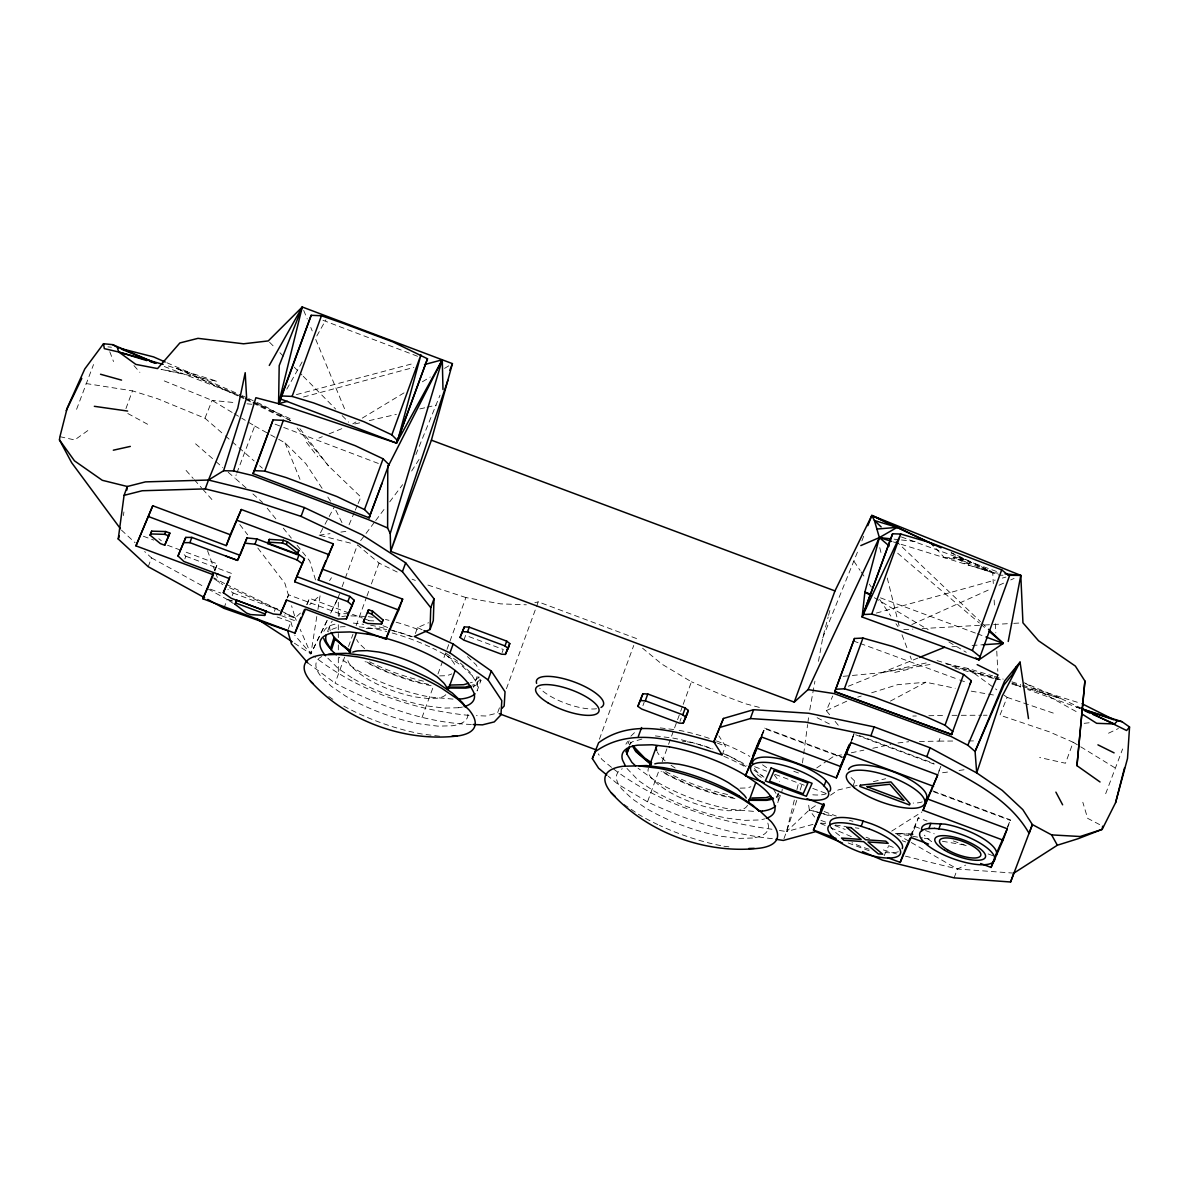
<?xml version="1.0" encoding="UTF-8"?>
<svg xmlns="http://www.w3.org/2000/svg" width="1189" height="1189" viewBox="0 0 1189 1189"><rect width="100%" height="100%" fill="white"/><g stroke="black" fill="none" stroke-linecap="round" stroke-linejoin="round"><path stroke-width="0.75" stroke-dasharray="5 3.75" d="M630.779 743.184L630.794 742.085L629.665 745.25M777.457 795.857L777.443 793.762M123.433 515.58L123.909 511.954M802.471 762.922L803.452 755.624M803.69 753.796L807.613 724.577M807.866 722.749L808.594 717.264M316.794 616.541L310.864 653.905L293.817 642.818M317.924 609.422L320.168 595.184L309.645 604.725M809.739 710.011L814.926 681.178M818.493 661.352L822.699 637.928L828.153 617.032M794.326 800.078L786.538 831.587L783.298 840.445M796.927 789.57L798.651 782.57M828.599 615.293L829.967 610.076M477.116 676.422L473.519 687.376M472.969 686.484A77.404 25.028 20.1 0 0 481.01 680.197L477.071 690.958A77.404 25.028 20.1 0 0 477.175 683.957L479.078 677.24M796.749 800.42L786.538 831.587L779.256 830.427M800.152 790.031L803.571 779.627M969.897 561.371L968.574 565.161L991.894 571.671L951.066 552.558M780.385 795.515L777.576 803.214A77.404 25.028 20.1 0 0 777.68 796.199L778.765 793.093M76.586 409.313L93.53 364.547M125.945 408.615L132.455 390.854L157.171 398.568L204.954 418.216L224.008 434.713M148.224 566.722L151.479 557.864L144.657 551.562M184.86 558.86L185.826 556.229L182.289 552.944M246.019 487.891L234.976 478.156L236.239 474.723M236.864 472.999L254.728 426.004L246.836 421.263M215.15 570.126L217.438 563.898L182.987 551.027M223.933 608.307L227.173 599.449L206.232 587.946M232.197 595.644L233.163 593.029L227.887 589.298M274.362 611.399L275.328 608.768L282.179 609.422M287.634 597.443L288.585 594.827L339.905 613.792L348.288 613.643M288.199 629.234L290.889 621.847L277.111 617.002M307.178 604.502L309.452 598.275L362.482 618.072M339.578 593.727L338.3 597.22L338.3 617.403M342.12 586.757L344.676 579.786M345.315 578.032L357.443 544.904L379.038 563.081L400.515 573.692M327.555 631.612L330.364 623.913M338.954 616.422L339.905 613.792M471.334 724.458C423.388 722.763 377.285 704.988 335.09 683.14L344.691 656.908M348.511 646.474L352.955 634.317M356.135 625.622L366.316 597.829M366.955 596.09L368.858 590.888M371.399 583.933L379.038 563.081M415.377 633.544L417.532 627.629L428.575 622.739M421.991 717.606L433.495 686.157M437.953 674L465.939 597.562L500.51 603.863L526.37 604.8M463.888 640.143L465.627 635.372L463.368 633.796M502.085 652.612L503.259 649.432L465.627 635.372M499.439 707.827L497.522 713.028L485.662 716.001L476.432 715.659M506.425 688.713L538.231 601.842L636.293 638.478L638.092 641.257M599.405 739.246L633.752 645.419M628.06 743.868L629.189 740.792M642.937 705.642L644.185 702.238M772.36 838.706C728.872 833.905 686.915 820.633 647.5 801.847L658.379 772.137M662.199 761.718L667.921 746.083M668.56 744.344L680.004 713.073M680.643 711.334L682.545 706.117M683.185 704.378L691.448 681.802L661.872 664.131L642.58 648.213M679.945 721.396L681.193 717.993M722.184 754.985L725.439 746.112L718.914 735.946M761.956 735.441L764.646 728.069L843.581 757.542M762.312 735.248L764.72 728.664L841.857 757.467M850.848 742.471L854.088 733.613L851.294 739.989M851.666 740.777L854.074 734.193L935.609 764.661M852.87 786.375L854.787 781.128M884.14 855.708L888.391 846.405M919.379 741.505L938.953 741.119L940.841 735.961M911.101 837.561L918.339 817.794L927.034 821.034M937.69 774.901L940.811 766.593L937.883 773.296M954.128 877.868L957.368 869.01L965.557 865.131M1007.232 828.748L1010.487 819.89L930.526 790.031M1004.17 695.223L1007.128 697.378L999.964 715.183L1049.07 731.74L1073.177 742.263L1065.493 763.249L1039.632 757.512M1105.681 793.717L1122.624 748.966M1007.469 826.801L1010.487 819.89M822.699 637.928L858.562 549.377M861.876 540.906L863.868 535.808M415.897 454.555L440.019 395.194M204.954 418.216L212.118 400.396L235.987 402.729M349.061 524.795L354.619 511.731M355.303 510.111L357.399 505.206M358.082 503.571L360.862 497.047L328.521 465.895L296.135 426.762M214.629 570.289L217.438 563.898M287.158 598.067L288.585 594.827M306.643 604.666L309.452 598.275M761.123 736.095L764.646 728.069M761.911 735.07L764.72 728.664M829.61 714.663L826.31 710.636L832.731 696.011M851.265 740.569L854.074 734.193M910.343 836.001L918.339 817.794M911.473 834.931L915.099 826.652L923.794 829.892M327.049 620.554L310.864 653.905L294.694 635.089M337.572 598.87L330.289 613.881L337.676 598.899M327.124 620.569L310.864 653.905L300.178 629.323M350.487 543.135L319.187 535.199L324.211 525.806M325.043 524.245L334.258 507.034M286.787 389.175L303.165 360.148M316.824 335.952L325.92 319.826M411.662 471.007L419.554 458.672M329.561 580.648L331.434 577.75M360.668 540.609L364.978 534.872M366.049 533.43L374.654 521.956M375.724 520.529L385.399 507.614M389.695 501.877L402.61 484.666M478.929 676.734L473.683 681.862L470.324 682.798M480.415 679.201L475.184 684.299L471.855 685.25M630.869 736.169L636.1 731.086M629.546 744.388L632.147 741.847L642.149 739.023M776.209 796.749L778.825 794.207M300.445 613.078L295.184 617.849L284.439 614.936M87.823 430.581L74.699 439.945L59.926 436.675M815.386 805.711L809.323 809.902L786.538 831.587L813.796 824.155M830.546 795.218L838.126 789.972L850.462 787.059M816.769 767.916L827.321 760.692M828.837 759.667L833.355 756.561L842.332 754.673M891.705 831.126L922.04 811.879M352.791 423.849L355.957 421.946M362.288 418.112L404.988 392.296M422.377 381.788L430.284 377.002M444.523 368.397L449.264 365.528M890.442 701.064L925.83 682.233L955.228 688.268M1108.52 733.212L1118.388 728.515M826.31 710.636L847.564 700.811M911.829 624.552L990.63 589.016M999.013 585.226L1004.036 582.967M1010.739 579.935L1014.098 578.419M318.905 438.072L322.293 436.675M329.1 433.881L342.714 428.293M848.351 686.231L917.789 658.112M857.774 697.126L861.237 696.041M871.656 692.786L897.665 684.656L925.83 682.233M876.338 613.078L995.223 580.054M1002.327 578.092L1005.879 577.096M303.492 397.007L413.817 367.431M296.433 394.599L414.485 363.195M534.842 602.689L538.231 601.842M852.231 786.642L857.507 785.379M873.365 781.634L885.701 778.721M894.767 672.439L911.948 668.456M354.827 423.968L360.252 422.719M369.274 420.624L396.368 414.367M419.851 408.927L425.276 407.678M427.074 407.247L436.11 405.167M852.379 675.456L881.941 672.617L928.133 662.526M851.309 752.786L863.868 750.14M872.845 748.253L890.799 744.477M897.977 742.962L908.693 741.728M881.941 672.617L931.745 664.19M319.187 535.199L330.022 533.653M340.857 532.092L346.281 531.32M942.565 772.746L949.907 771.735M959.077 770.457L964.576 769.699M935.877 548.456L944.408 557.686L961.188 560.078L965.973 559.543L953.236 557.7L991.894 571.671M1084.16 723.328L1091.249 722.54M843.135 676.333L850.536 675.634M951.943 646.771L955.614 646.534M972.112 645.464L983.11 644.735M903.759 629.635L912.929 629.1M922.099 628.58L982.604 625.132M984.433 625.028L991.775 624.611M993.603 624.507L1011.943 623.452M1013.771 623.348L1021.113 622.932M350.874 615.872L366.569 616.482M345.167 626.677L341.644 626.766A77.404 25.028 20.1 0 0 328.417 631.879M366.197 628.372L375.456 628.134L386.782 629.516M439.618 675.887L445.176 675.738A50.889 16.453 20.1 0 0 451.746 673.881M453.039 699.102L430.522 697.126A81.818 26.455 20.1 0 1 355.214 668.991L338.776 657.116M458.612 707.737L444.508 708.094L427.282 705.984A81.818 26.455 20.1 0 1 351.959 677.849M740.123 788.144L745.681 787.995A50.889 16.453 20.1 0 0 750.898 786.746M753.544 811.359L731.027 809.382A81.818 26.455 20.1 0 1 655.719 781.247L638.047 768.213M752.503 838.037L738.414 838.408L721.188 836.283A81.818 26.455 20.1 0 1 645.865 808.148L631.894 798.607L622.04 789.303A77.448 25.043 20.1 0 1 622.293 768.748M912.795 716.046L916.347 715.986M928.802 715.733L944.824 715.421M938.953 741.119L953.697 741.029M968.455 740.94L975.827 740.896M952.062 715.332L959.434 715.317M961.277 715.302L981.534 715.243M983.377 715.243L987.063 715.228M944.408 557.686L962.064 557.7M1002.996 575.223L999.429 575.194L977.358 567.614M469.046 715.392C413.668 709.967 357.636 690.943 313.762 656.046M368.828 620.703L373.955 620.911M897.056 833.474L913.925 834.262L895.897 833.4M905.453 856.154L957.368 869.01L1013.845 873.142M247.015 403.799L254.357 404.513M256.2 404.691L263.542 405.404L290.74 420.609M998.002 573.143L992.741 572.622L900.459 544.101M107.931 346.861L111.469 347.233M894.128 539.182L899.657 539.776M901.5 539.984L918.101 541.783M368.293 616.69L375.189 617.537M353.296 623.066L363.7 624.344M359.182 626.826L372.974 628.52A81.818 26.455 20.1 0 1 386.841 631.552M660.192 727.891L667.074 728.738M668.798 728.946L677.418 730.001M655.392 735.917L672.706 738.042A82.249 26.589 20.1 0 1 711.943 749.025M682.441 741.178L685.667 741.564M439.707 736.214L422.08 734.044A92.073 29.77 20.1 0 1 341.852 705.018M723.938 846.226L731.057 847.088M820.722 823.026L826.192 823.784M835.287 825.047L846.211 826.563M855.307 827.826L858.948 828.332M86.009 383.527L132.455 390.854M771.958 829.253C715.481 821.644 658.528 803.422 612.9 768.495M895.362 833.385L922.515 837.933M924.314 838.245L931.567 839.449M942.416 841.277L964.13 844.918M971.25 691.151L996.367 695.506M178.974 372.856L161.005 369.333L217.453 381.416L164.914 364.904M946.429 664.057L967.207 668.263L992.666 675.857M896.506 853.94L880.752 849.139M954.96 667.98L997.764 679.618M818.062 812.191L809.323 809.902L808.357 802.798M819.801 812.637L832.032 815.832M849.496 820.395L852.989 821.317M951.988 666.182L1001.51 679.736M759.325 707.396L745.622 703.799L722.674 695.208L691.448 681.802M233.371 603.492L227.173 599.449L232.539 600.906M821.673 813.499L809.323 809.902L814.643 817.051M823.427 814.019L830.487 816.07M937.021 660.594L1001.465 680.093M1020.682 686.514L1011.869 683.853L1020.667 687.019M1027.742 688.639L1061.257 698.716L1081.217 708.183M893.429 541.931L898.706 543.566M994.42 676.407L1003.174 679.127M1011.928 681.862L1020.697 684.596M1022.436 685.146L1080.251 703.175M1012.062 683.095L1020.846 685.875M1022.599 686.439L1061.257 698.716L1024.279 682.798M1080.058 708.302L1027.653 689.546M465.939 597.562L426.836 584.706M1079.998 708.332L1076.565 707.173L1079.865 708.644M1007.128 697.378L1056.189 714.084M227.173 599.449L232.345 601.262M901.321 536.952L998.953 572.325M853.375 640.96L858.458 642.833M860.167 643.457L958.022 679.335M959.761 679.974L966.702 682.516M880.469 597.844L975.604 633.143M977.328 633.782L984.254 636.353M859.305 735.56L933.989 763.442M412.078 579.192L415.347 580.425M933.796 791.815L1010.293 820.38M793.791 771.26L798.919 773.177M717.353 743.095L725.439 746.112M143.379 536.239L153.723 540.088M167.5 545.246L181.263 550.388M364.191 618.711L371.027 621.267M383.007 625.741L388.134 627.658M754.643 766.712L766.608 771.185M775.154 774.381L804.225 785.23M812.771 788.426L826.444 793.539M925.532 830.546L934.227 833.786M953.355 840.935L968.99 846.776M988.118 853.925L993.335 855.872M185.826 556.229L231.409 573.395M824.17 811.522L836.313 816.055M902.228 840.682L905.706 841.975M233.163 593.029L275.328 608.768M210.379 589.164L220.797 593.058M281.57 615.753L297.191 621.594M820.915 820.38L827.856 822.966M834.797 825.567L845.216 829.461M866.023 837.234L869.501 838.527M888.584 845.661L895.525 848.247M848.158 842.956L872.444 852.023M322.947 320.272L418.335 356.566M275.045 424.146L281.986 426.792M283.71 427.446L379.098 463.74M164.26 366.48L243.775 397.453M961.188 560.078L969.243 563.274L962.54 563.289L959.835 556.883M164.275 380.926L212.118 400.396L232.628 412.732M820.573 823.487L828.941 827.039M830.606 827.752L852.335 837.026M237.131 394.51L175.541 367.862L237.755 395.848M166.891 362.734L240.401 394.852M239.435 396.606L244.473 398.865M242.051 395.61L247.015 397.869M248.664 398.627L255.278 401.629M256.928 402.387L263.542 405.404M245.424 398.211L252.023 401.243M253.673 402.001L293.311 420.133M417.532 627.629L422.392 629.858M213.812 578.612L222.744 584.587M229.492 587.678L295.184 617.849L297.324 622.768M224.587 583.576L213.782 577.78M226.192 584.319L295.184 617.849L291.587 605.766M951.319 553.048L992.741 572.622L993.305 583.591M240.46 395.952L243.715 397.542M245.335 398.345L251.815 401.54M253.435 402.343L284.245 417.517M285.865 418.32L290.725 420.713M246.153 399.623L251.132 402.09M252.796 402.908L282.7 417.651M817.111 717.71L831.557 725.067M1099.647 824.601L1087.638 818.329L1082.822 802.263M1025.854 683.645L1079.404 713.355M127.832 413.519L147.733 424.339M151.479 557.864L204.627 587.069M254.728 426.004L269.086 434M270.691 434.892L277.082 438.444M278.672 439.321L285.063 442.873L305.781 463.561L322.813 489.437M896.952 834.306L909.674 841.619M911.264 842.525L957.368 869.01M874.405 597.71L928.252 629.724M948.852 641.956L966.271 652.315M647.5 801.847L617.923 784.19L608.278 776.224M234.203 413.683L245.261 420.312M1073.177 742.263L1079.226 745.919M1080.742 746.826L1115.119 767.945M762.521 764.809L766.712 767.678M754.034 770.16L762.461 775.912M745.949 766.519L736.779 760.247A53.758 17.374 20.1 0 0 725.513 754.257M757.185 774.634L762.773 778.438M671.027 765.226L675.62 768.362M446.336 653.474L458.984 662.11M623.928 804.403L636.918 813.261M351.959 677.849L337.988 668.307L326.024 656.358M328.759 696.531L335.893 701.406M967.207 668.263L996.783 689.828M307.624 662.763L335.09 683.14M158.821 538.706L161.377 540.802M611.518 767.366L601.872 759.399L598.275 753.841M897.68 553.212L979.335 622.977M980.747 624.18L986.38 628.981M225.36 435.887L230.8 440.599M232.167 441.773L237.607 446.499M238.974 447.673L254.074 460.901M195.576 443.824L214.6 460.396M215.952 461.585L222.744 467.5M228.184 472.241L234.976 478.156M259.603 465.761L262.368 468.184M252.93 493.955L262.591 502.471M121.486 530.131L135.115 542.734M774.098 774.663L779.419 781.768M665.141 760.871L659.969 755.981A50.889 16.453 20.1 0 1 657.16 751.73M467.44 656.596L476.046 664.74L479.018 669.704M460.381 663.076L470.279 672.439L477.161 683.957M472.107 675.501L462.268 666.197L448.298 656.655A81.818 26.455 20.1 0 0 432.796 648.317M445.444 654.262L451.909 660.385A50.889 16.453 20.1 0 1 455.238 665.944M364.637 648.614L359.464 643.725A50.889 16.453 20.1 0 1 356.655 639.474M895.897 540.995L980.464 621.654M981.802 622.932L987.167 628.06M851.086 777.561L856.154 782.436M269.561 342.239L274.748 347.47M279.935 352.717L283.814 356.655M294.188 367.133L301.961 374.996M303.269 376.319L335.67 409.075M342.15 415.63L348.63 422.184M186.079 470.428L193.227 478.483M194.431 479.836L201.58 487.876M202.769 489.229L212.296 499.96M133.956 365.573L139.886 372.335M835.109 721.381L839.493 726.761M267.198 508.179L276.398 519.593M283.294 528.154L291.35 538.141M297.101 545.275L309.749 560.97L316.006 581.495M306.48 442.278L317.775 456.903M299.91 428.709L328.521 465.895M239.792 524.542L247.684 534.827M257.835 548.055L284.899 583.309L289.016 597.131M853.94 561.238L860.093 570.393M861.118 571.909L865.22 578.003M869.322 584.111L871.374 587.158M879.578 599.345L890.858 616.125M895.986 623.749L898.037 626.796M327.822 497.047L330.824 501.609M773.415 789.11L777.665 796.199M626.96 768.436L638.493 780.564L652.464 790.105A81.818 26.455 20.1 0 0 727.787 818.24L745.013 820.351L759.117 819.979A77.404 25.028 20.1 0 0 764.661 818.879M335.863 510.274L342.269 523.219M303.7 310.418L307.238 318.949M310.79 327.48L312.202 330.899M315.754 339.445L345.538 411.156M285.063 442.873L299.985 479.316M901.975 634.763L907.608 649.536M910.12 656.105L911.369 659.39M109.789 351.751L113.52 361.545M207.481 550.581L215.001 571.077M215.625 572.786L219.385 583.041M290.889 621.847L293.267 630.125M879.756 547.639L881.525 554.787M887.276 578.017L897.442 619.112M897.888 620.911L899.657 628.06M994.153 600.029L994.524 607.326M995.371 623.764L995.832 632.905M996.768 651.171L997.809 671.265M338.3 624.745L338.315 637.586M338.315 644.914L338.315 650.428M338.315 657.77L338.33 674.282M898.349 851.71A38.509 12.455 20.1 0 1 884.988 852.498M869.1 849.214A38.509 12.455 20.1 0 1 852.008 842.689M839.583 835.54A38.509 12.455 20.1 0 1 830.056 825.092M826.4 793.717A41.347 13.361 20.1 0 1 809.962 794.475M763.947 777.145A41.347 13.361 20.1 0 1 754.376 768.421M931.686 841.693A39.727 12.841 20.1 0 1 924.329 835.154M723.343 753.618A82.249 26.589 20.1 0 1 746.974 765.463M733.137 797.522A81.952 26.5 20.1 0 1 662.273 771.349M727.579 794.505A82.309 26.619 20.1 0 1 664.621 770.992M462.417 707.054A77.404 25.028 20.1 0 1 458.597 707.723M779.538 795.248A77.404 25.028 20.1 0 1 776.298 797.537M782.213 789.154A77.404 25.028 20.1 0 1 781.515 792.439M734.965 798.607A81.818 26.455 20.1 0 1 661.084 771.319M323.839 631.404A77.865 25.177 20.1 0 1 335.298 624.106M922.248 801.876A41.57 13.436 20.1 0 1 913.211 803.065M625.919 744.24A77.805 25.162 20.1 0 1 627.911 741.416M679.097 730.314A81.818 26.455 20.1 0 1 709.863 738.577M716.447 740.94A81.818 26.455 20.1 0 1 749.843 756.442M687.287 741.773A53.758 17.374 20.1 0 1 712.939 748.951M330.274 630.928A77.404 25.028 20.1 0 1 332.355 621.104M341.778 616.675A77.404 25.028 20.1 0 1 345.598 616.006M723.863 756.263A81.818 26.455 20.1 0 1 745.889 767.202M428.709 684.388A81.952 26.5 20.1 0 1 365.826 661.441M431.102 685.711A81.818 26.455 20.1 0 1 365.068 661.619M423.492 681.178A82.309 26.619 20.1 0 1 368.649 661.396M392.088 630.601A53.758 17.374 20.1 0 1 412.434 636.695M321.788 656.506A77.448 25.043 20.1 0 0 321.535 677.046L331.389 686.365L345.345 695.907A81.818 26.455 20.1 0 0 420.668 724.027L437.909 726.152L451.998 725.78A77.448 25.043 20.1 0 0 467.782 712.761M347.901 660.668A50.889 16.453 20.1 0 0 351.216 666.226L357.696 672.335L366.866 678.607A53.758 17.374 20.1 0 0 416.358 697.096L427.683 698.478L436.943 698.24A50.889 16.453 20.1 0 0 446.93 693.038M767.826 823.115A77.448 25.043 20.1 0 1 752.503 838.037M747.45 805.295A50.889 16.453 20.1 0 1 737.448 810.497L728.188 810.735L716.863 809.352A53.758 17.374 20.1 0 1 667.386 790.863L658.201 784.591L651.735 778.483A50.889 16.453 20.1 0 1 648.481 768.317M720.697 845.602A92.965 30.052 20.1 0 1 659.434 825.359M657.829 824.616A92.965 30.052 20.1 0 1 638.359 814.257M596.566 708.748A35.596 11.504 20.1 0 1 539.717 688.193M392.162 632.964A81.818 26.455 20.1 0 1 431.146 647.529M385.474 619.499A81.818 26.455 20.1 0 1 388.996 620.331M396.1 622.204A81.818 26.455 20.1 0 1 420.832 630.571M370.626 625.206A82.249 26.589 20.1 0 1 386.351 628.699M389.918 629.68A82.249 26.589 20.1 0 1 413.133 637.438"/><path stroke-width="1.5" d="M794.252 702.119L834.96 590.918L871.805 515.476L874.42 520.514L897.175 527.351L879.37 537.591L808.059 689.59L794.252 702.119L390.691 551.369L390.23 533.519L387.614 527.99L387.777 467.039L388.862 464.572L383.081 458.805L355.303 445.726L304.696 426.821L283.339 420.356L273.069 419.895L253.004 473.579L369.199 517.795L370.284 515.327L364.503 509.561L336.725 496.482L286.118 477.577L264.761 471.112L254.491 470.651L253.004 473.579M635.58 765.879L631.894 762.387L626.841 753.945L626.915 748.49M424.488 364.562L442.293 359.791L396.532 443.096L278.583 403.68L279.192 365.618L302.274 307L452.429 363.626L431.399 440.183L390.691 551.369L447.822 380.391M473.192 724.517L482.422 724.859L494.282 721.901L500.941 714.871L501.803 700.648L488.07 679.9L449.947 652.85L414.292 636.487L430.061 629.486L430.76 607.683L434.015 598.825L405.657 562.843L362.273 534.916L304.31 507.54L256.661 491.904L208.491 480.029L145.444 481.887L127.312 486.494L102.299 480.297L74.476 460.842L59.45 439.871L59.926 436.675L67.208 408.005L84.791 368.947L103.502 343.74L112.658 344.647L155.685 363.091M434.015 598.825L433.301 620.628L430.061 629.486M1081.812 708.852L1122.015 721.693L1129.55 727.014L1127.514 758.463L1115.594 802.634L1102.173 829.372L1078.185 838.676L1057.348 845.23L1013.845 873.142L1010.591 882L954.128 877.868L882.52 860.137L862.471 851.592M1100.033 781.976L1076.952 765.671L1084.918 681.029L1075.361 666.078L1038.517 640.752L1022.941 622.828L1020.801 575.402L871.805 515.476L867.836 525.642M1076.952 765.671L1084.918 681.029M204.597 597.695L148.224 566.722L118.231 539.003L124.072 495.352L127.312 486.494L126.837 490.121M1102.649 826.177L1102.173 829.372L1080.162 836.506L1051.611 834.901L1032.364 824.557L1022.808 809.62L1002.223 790.358L976.704 772.909L930.066 747.777L874.153 726.895L808.743 713.251L753.603 709.699L723.447 718.453L713.801 741.891L722.184 754.985C681.847 742.456 633.782 724.339 595.392 751.582L592.345 758.523L598.632 768.272L606.895 775.094M1008.227 641.451L1020.801 575.402L1005.017 573.841M923.08 810.274L927.286 798.889L1007.232 828.748L1003.055 840.147L923.08 810.274L937.69 774.901L850.848 742.471L840.341 766.415L761.406 736.927L749.516 764.795M124.072 495.352L142.204 490.745L205.236 488.887L208.491 480.029L223.606 470.74L233.52 470.933L255.888 397.706L278.583 403.68L302.274 307L268.268 340.916L243.567 343.799L197.998 338.345L179.866 342.952L157.557 368.575L135.843 364.399L118.87 352.048L104.32 348.63L103.502 343.74M1115.594 802.634L1124.512 767.916M390.23 533.519L442.293 359.791L442.977 389.516M223.606 470.74L246.599 397.735L245.202 372.692L237.77 408.243L208.491 480.029M336.309 654.797L331.389 650.145L334.971 638.775L349.952 651.468M629.115 746.841L626.856 753.172L625.83 751.285M626.841 753.945L629.1 747.613M281.838 395.952L311.176 315.293L321.446 315.754L342.432 323.066L393.039 341.971L427.49 358.781L396.532 443.096L280.336 398.88L281.838 395.952L292.108 396.413L313.465 402.878L364.072 421.783L391.85 434.862L397.631 440.629L420.936 354.783L391.85 434.862M292.108 396.413L321.446 315.754M975.768 657.963L978.933 659.836L1009.416 576.115L1001.703 569.858L930.497 542.734L900.801 534.039L892.597 533.787L862.129 617.017L978.933 659.836L1003.278 643.412L988.505 629.338M871.715 614.119L900.801 534.039L863.214 614.55L871.715 614.119L901.53 622.546L952.136 641.451L972.364 650.517L980.078 656.774L978.933 659.836M972.364 650.517L1001.703 569.858M118.231 539.003L119.316 536.046M398.657 610.016L385.845 639.206L305.469 609.169L294.931 633.157L202.918 598.78L213.44 574.792L135.947 545.855L152.757 505.756L230.25 534.708L241.308 509.501L333.336 543.878L318.28 579.979L398.657 610.016L402.655 599.107L322.264 569.085L318.28 579.979M135.947 545.855L152.757 505.756M150.111 535.199L151.687 531.156L165.732 531.542L169.864 533.088L164.736 545.231L160.352 543.596L150.111 535.199L151.687 531.156M150.661 533.95L164.706 534.337L165.732 531.542M164.736 545.231L169.864 533.088M218.464 574.391L183.909 561.49L178.008 555.991L185.781 537.398L191.83 537.398L240.089 555.337L246.985 537.918L256.883 538.974L299.048 554.728L304.458 558.667L294.694 581.778L347.887 601.649L352.226 605.543L346.371 618.889L337.988 619.038L286.668 600.073L280.262 614.668L273.396 614.029L231.246 598.275L223.324 592.687L230.027 576.516M178.008 555.991L185.781 537.398M183.864 542.645L189.913 542.645L191.83 537.398M202.918 598.78L213.217 573.484M148.759 516.665L226.252 545.617L230.25 534.708M287.485 401.302L278.583 403.68L311.176 315.293M254.491 470.651L273.069 419.895M226.252 545.617L241.308 509.501M264.761 471.112L283.339 420.356M189.913 542.645L237.488 560.405L246.985 537.918M245.053 543.165L254.966 544.22L256.883 538.974M235.11 604.309L236.7 600.207L266.232 611.235L264.597 615.426L250.522 614.579L246.569 613.093L235.11 604.309L236.7 600.207M267.703 543.566L269.338 539.39L283.413 540.237L287.366 541.708L298.84 550.492L297.235 554.594L267.703 543.566L268.313 542.184L282.387 543.031L286.341 544.503L297.815 553.286L297.235 554.594M282.387 543.031L283.413 540.237M286.341 544.503L287.366 541.708M430.76 607.683L402.417 571.701L359.033 543.774L301.07 516.398L304.31 507.54M302.541 563.913L297.131 559.974L299.048 554.728M280.262 614.668L286.46 599.687M294.694 581.778L296.135 577.839M294.931 633.157L298.365 623.809M364.503 509.561L383.081 458.805M369.199 517.795L388.862 464.572M396.532 443.096L427.49 358.781M347.887 601.649L349.804 596.402L296.611 576.531L304.458 558.667M346.371 618.889L348.288 613.643M352.226 605.543L354.159 600.282L349.804 596.402M349.239 652.612L356.21 633.574M381.491 624.047L383.066 619.989L372.677 611.265L368.545 609.719L367.535 612.513L371.667 614.059L382.041 622.783L381.491 624.047L367.802 623.497L363.418 621.862L364.443 619.068M371.667 614.059L372.677 611.265M402.417 571.701L405.657 562.843M385.845 639.206L389.843 628.297M449.947 652.85L453.202 643.992L424.027 630.601M460.054 637.467L464.349 626.9L469.239 627.138L506.722 641.139L509.784 643.591L508.03 648.362L505.384 654.396L501.505 654.203L463.888 640.143L460.054 637.467L464.349 626.9M462.61 631.671L467.5 631.909L469.239 627.138M448.208 689.575L455.179 670.537M488.07 679.9L491.31 671.042L453.202 643.992M508.03 648.362L504.968 645.909L506.722 641.139M505.384 654.396L509.784 643.591M592.345 758.523L598.632 742.724C634.123 716.729 677.581 732.439 715.733 742.501M637.869 706.37L642.907 693.752L647.797 694.004L685.28 708.005L688.342 710.457L685.845 717.264L683.199 723.298L679.32 723.105L641.688 709.045L637.869 706.37L642.907 693.752M640.41 700.574L645.3 700.811L647.797 694.004M638.359 736.392L641.599 727.534M649.744 764.869L656.714 745.815A50.889 16.453 20.1 0 0 656.655 750.422M685.845 717.264L682.783 714.812L685.28 708.005M683.199 723.298L685.072 718.186M713.801 741.891L723.447 718.453M720.192 727.311L750.363 718.557L753.603 709.699M764.319 782.719L745.518 775.704L760.499 738.28M745.518 775.704L761.718 736.898M748.713 801.832L755.684 782.793M834.782 691.716L854.46 638.493L862.946 638.062L892.761 646.489L943.367 665.394L963.595 674.46L971.309 680.717L951.601 734.534L834.782 691.716L854.46 638.493M892.597 533.787L862.129 617.017L864.893 592.063L879.37 537.591L874.42 520.514L881.138 526.905M835.882 689.248L844.368 688.803L862.946 638.062M824.081 786.003L825.998 780.757M836.016 838.408L813.454 829.996L823.605 803.601M757.497 748.416L836.343 777.874L849.184 744.775M836.343 777.874L851.056 742.426M750.363 718.557L805.503 722.109L870.898 735.753L874.153 726.895M861.193 826.34L863.125 821.094M1010.591 882L1032.364 824.557L1029.124 833.43C1007.202 795.055 963.684 777.175 926.826 756.65L930.066 747.777M951.601 734.534L952.731 731.473L945.017 725.216L963.595 674.46M888.064 857.864L900.207 862.397L903.625 853.048M928.921 828.57L930.838 823.323M938.864 828.882L940.796 823.635M980.657 863.526L991.076 867.435L995.074 856.526M381.966 483.388L369.051 517.572M970.179 683.794L971.309 680.717M449.814 370.269L452.429 363.626M1028.5 718.587L1020.043 662.124L1002.134 696.219L976.704 772.909L975.084 751.448L967.816 745.221L998.002 674.906L977.18 664.636M223.324 592.687L229.477 578.642L217.453 574.019M268.729 540.772L269.338 539.39M265.623 612.632L266.232 611.235M264.597 615.426L265.206 614.029L235.675 603.001M298.261 551.8L298.84 550.492M298.929 622.248L301.04 617.448M302.437 614.252L304.547 609.452M323.007 567.406L325.949 560.673M327.436 557.314L333.336 543.878M349.031 611.963L354.159 600.282M363.418 621.862L368.545 609.719M382.516 621.253L383.066 619.989M390.557 626.677L402.655 599.107M685.696 716.491L688.342 710.457M759.712 739.305L752.756 755.936M820.678 809.724L822.833 804.834M843.566 758.106L849.169 745.354M823.873 803.927L817.452 819.087M813.454 829.996L824.363 805.146L807.063 798.696M904.19 851.487L910.016 838.245M928.014 797.21L937.571 775.451M900.207 862.397L911.101 837.561L928.49 844.056M995.773 854.921L1007.053 829.253M991.076 867.435L1003.055 840.147M66.212 410.636L81.788 378.414M387.777 467.039L442.293 359.791M1016.432 666.524L1012.448 674.356L1003.977 684.968L975.084 751.448L1004.646 680.911L1020.043 662.124M239.45 556.586L237.518 560.346L225.955 556.11M269.279 365.424L302.274 307M278.583 403.68L281.317 398.85M1129.55 727.014L1126.592 730.507L1081.217 708.183M501.966 708.347L504.181 705.998L505.043 691.775L491.31 671.042M1081.604 713.742L1096.674 723.313L1114.479 723.967L1116.768 721.634M860.806 545.588L879.37 537.591L890.427 538.78M919.469 657.443L944.616 647.262M468.644 683.274L463.621 684.701L449.442 685.072M470.175 685.726L465.167 687.138L447.599 687.079M770.977 796.214L765.954 797.626L751.76 797.997M772.88 797.7L766.192 799.588L748.624 799.528M113.327 450.2L130.329 446.41M457.334 736.006C404.364 742.233 346.296 720.891 310.522 681.163A87.154 28.179 20.1 0 1 322.07 654.871L337.929 654.455L357.324 656.833A92.073 29.77 20.1 0 1 442.07 688.505L457.795 699.236L468.882 709.714A87.154 28.179 20.1 0 1 457.349 736.006L452.043 736.14M876.902 529.046L897.175 527.351M983.11 644.735L1003.278 643.412L989.189 631.389M458.33 698.969L461.852 698.879A77.404 25.028 20.1 0 0 475.08 693.767M758.835 811.21L762.357 811.121M748.847 848.485L754.198 848.351M1008.331 575.283L1020.801 575.402M367.386 634.064L350.056 631.939L335.893 632.31A77.865 25.177 20.1 0 0 325.578 655.793M448.253 688.045L465.791 688.104A77.404 25.028 20.1 0 0 471.349 686.989M669.466 746.9L652.137 744.775L637.973 745.146A77.805 25.162 20.1 0 0 622.575 760.143L625.28 765.627M638.969 765.865L658.543 768.257A92.965 30.052 20.1 0 1 744.121 800.227L759.994 811.076L771.185 821.658A88.001 28.462 20.1 0 1 759.533 848.203C706.043 854.49 647.411 832.954 611.295 792.84A88.001 28.462 20.1 0 1 622.947 766.281L646.4 765.567L663.625 767.678A81.818 26.455 20.1 0 1 738.949 795.813M748.758 800.301L766.296 800.36A77.404 25.028 20.1 0 0 773.474 798.74M94.332 406.311L127.654 411.067M808.059 689.59L834.098 693.588L950.903 736.407L967.816 745.221M776.001 839.285L783.298 840.445L815.669 831.631L842.406 843.031M1115.832 720.281L1122.015 721.693M233.52 470.933L252.306 475.451L368.501 519.667L387.614 527.99M205.236 488.887L253.42 500.762L301.07 516.398M120.312 348.422L153.53 356.893L165.212 362.006M117.488 348.362L118.87 352.048L163.146 364.399M100.53 374.253L121.546 380.123M844.368 688.803L874.183 697.244L924.789 716.15L945.017 725.216M118.87 352.048L146.841 360.594M150.334 361.664L155.581 363.269M891.676 541.381L879.37 537.591L889.223 546.004M1081.708 708.912L1114.286 719.925L1082.005 703.71M834.856 691.567L951.631 734.386M870.08 593.995L864.893 592.063L871.24 595.838M985.978 636.992L1003.278 643.412M431.399 440.183L834.96 590.918M870.898 735.753L926.826 756.65M237.324 520.41L329.338 554.787M846.836 753.96L933.573 786.36M254.966 544.22L297.131 559.974M467.5 631.909L504.968 645.909M645.3 700.811L682.783 714.812M164.706 534.337L168.838 535.882M499.246 713.682L595.585 749.664M121.932 349.358L155.655 363.121M1084.799 710.829L1089.748 713.014M1093.048 714.47L1114.479 723.967M929.397 542.422L871.805 515.476L934.747 545.231M941.034 547.861L931.002 543.18L933.439 545.81M1097.937 744.849L1114.108 752.875M207.822 599.464L223.933 608.307L287.649 630.705L291.454 643.948L307.624 662.763M112.658 344.647L118.558 347.976M256.616 618.607L292.271 641.807M738.949 795.813L752.919 805.354L759.072 811.18M651.631 762.773L644.601 757.973L633.143 745.993M650.978 763.918L635.506 750.764M651.275 764.75L635.833 751.626L632.474 745.993M350.71 650.799L342.269 645.033L334.094 637.304L330.497 648.659L328.818 646.935A77.865 25.177 20.1 0 1 323.735 638.434M350.77 652.493L335.328 639.37L331.226 632.518M611.295 792.84L615.025 796.362M310.522 681.163L312.989 683.497M120.401 528.689L71.652 462.684L59.45 439.871M774.425 805.057C771.423 790.938 756.011 783.061 745.176 775.183A82.249 26.589 20.1 0 0 669.466 746.9M331.389 650.145L326.336 641.688A77.404 25.028 20.1 0 1 326.425 634.688M1051.611 834.901L1057.348 845.23M1055.891 792.142L1062.624 804.804M687.554 713.192L684.715 719.345M508.996 646.34L506.915 650.442M830.056 825.092A38.509 12.455 20.1 0 1 861.683 820.618L871.195 823.724A38.509 12.455 20.1 0 1 902.243 848.604M752.503 764.2A41.347 13.361 20.1 0 1 779.404 758.686A41.347 13.361 20.1 0 1 824.289 778.914L828.703 783.67A41.347 13.361 20.1 0 1 829.788 791.339M921.847 830.918A39.727 12.841 20.1 0 1 929.501 823.368L945.002 824.14A39.727 12.841 20.1 0 1 996.352 855.188M848.574 769.461A41.57 13.436 20.1 0 1 896.298 772.984A41.57 13.436 20.1 0 1 924.908 800.465M464.156 706.623A77.404 25.028 20.1 0 0 473.921 692.815C467.559 679.291 455.714 669.883 443.096 662.347A82.249 26.589 20.1 0 0 367.386 634.064M775.585 806.023A77.404 25.028 20.1 0 1 762.342 811.121M774.425 805.072A77.404 25.028 20.1 0 1 766.281 818.359M327.971 654.351A77.448 25.043 20.1 0 1 331.79 653.682L345.895 653.311L363.121 655.421A81.818 26.455 20.1 0 1 438.444 683.556L452.414 693.098L462.253 702.417A77.448 25.043 20.1 0 1 465.419 706.786M352.747 652.122A50.889 16.453 20.1 0 1 357.963 650.873L367.223 650.636L378.548 652.018A53.758 17.374 20.1 0 1 428.025 670.507L437.21 676.764L443.675 682.887A50.889 16.453 20.1 0 1 447.005 688.446M746.261 798.012A50.889 16.453 20.1 0 0 744.18 795.144L737.715 789.02L728.53 782.748A53.758 17.374 20.1 0 0 679.053 764.274L667.728 762.877L658.468 763.13A50.889 16.453 20.1 0 0 654.812 763.858M536.611 683.393A35.596 11.504 20.1 0 1 574.644 682.129A35.596 11.504 20.1 0 1 601.01 707.44M771.067 767.96L765.359 780.95L806.38 796.273L812.087 783.283L771.067 767.96M774.232 770.502L769.551 781.158L803.214 793.732L807.896 783.075L774.232 770.502M860.36 785.216L859.84 786.419L909.481 804.953L910.001 803.749L890.947 781.916L860.36 785.216M867.108 786.702L904.041 800.494L889.862 784.25L867.108 786.702M934.554 828.376L927.569 828.614A39.727 12.841 20.1 0 0 945.656 855.738A39.727 12.841 20.1 0 0 994.762 858.19A39.727 12.841 20.1 0 0 943.085 829.387L934.554 828.376M851.027 827.603L846.627 827.306L861.178 839.434L841.515 838.052L843.937 840.251L863.586 841.634L878.314 853.895L882.714 854.207L867.985 841.931L888.183 843.343L885.775 841.158L865.577 839.746L851.027 827.603M869.278 828.971L859.766 825.865A38.509 12.455 20.1 0 0 833.415 837.413A38.509 12.455 20.1 0 0 894.827 857.418A38.509 12.455 20.1 0 0 869.278 828.971M854.237 787.683L849.169 782.823A41.57 13.436 20.1 0 1 887.589 775.704A41.57 13.436 20.1 0 1 920.331 807.138A41.57 13.436 20.1 0 1 854.237 787.683M826.771 788.916L822.372 784.16A41.347 13.361 20.1 0 0 756.427 763.1A41.347 13.361 20.1 0 0 784.918 793.806A41.347 13.361 20.1 0 0 826.771 788.916M944.556 850.18A26.871 8.695 20.1 0 0 985.339 857.373A26.871 8.695 20.1 0 0 950.62 836.372A26.871 8.695 20.1 0 0 944.556 850.18M947.44 849.763A21.907 7.089 20.1 0 0 980.687 855.634A21.907 7.089 20.1 0 0 952.374 838.513A21.907 7.089 20.1 0 0 947.44 849.763M547.832 702.729A33.574 10.85 20.1 0 0 598.78 711.721A33.574 10.85 20.1 0 0 555.412 685.488A33.574 10.85 20.1 0 0 547.832 702.729"/></g></svg>
